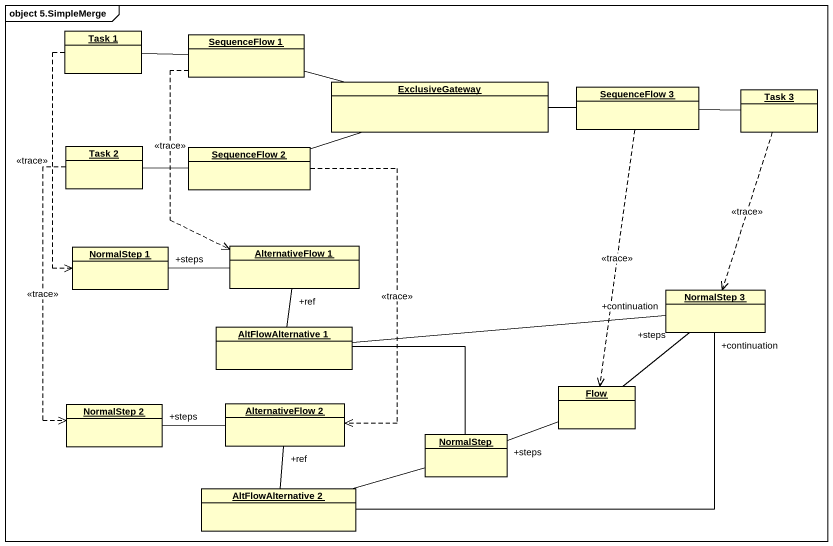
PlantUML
@startuml
mainframe object 5.SimpleMerge
hide circle
hide empty members
object "Task 1" as Task_1
object "SequenceFlow 1" as SequenceFlow_1
object ExclusiveGateway
object "SequenceFlow 3" as SequenceFlow_3
object "Task 3" as Task_3
object "Task 2" as Task_2
object "SequenceFlow 2" as SequenceFlow_2
object "NormalStep 1" as NormalStep_1
object "AlternativeFlow 1" as AlternativeFlow_1
object "NormalStep 3" as NormalStep_3
object "AltFlowAlternative 1" as AltFlowAlternative_1
object "NormalStep 2" as NormalStep_2
object "AlternativeFlow 2" as AlternativeFlow_2
object Flow
object NormalStep
object "AltFlowAlternative 2" as AltFlowAlternative_2
Task_1 -right- SequenceFlow_1
Task_1 ..> NormalStep_1 : <<trace>>
SequenceFlow_1 -right- ExclusiveGateway
SequenceFlow_1 ..> AlternativeFlow_1 : <<trace>>
ExclusiveGateway -right- SequenceFlow_3
SequenceFlow_3 -right- Task_3
SequenceFlow_3 ..> Flow : <<trace>>
Task_3 ..> NormalStep_3 : <<trace>>
Task_2 -right- SequenceFlow_2
Task_2 ..> NormalStep_2 : <<trace>>
SequenceFlow_2 -right- ExclusiveGateway
SequenceFlow_2 ..> AlternativeFlow_2 : <<trace>>
AlternativeFlow_1 -left- "+steps" NormalStep_1
AltFlowAlternative_1 -up- "+ref" AlternativeFlow_1
AltFlowAlternative_1 -right- "+continuation" NormalStep_3
AlternativeFlow_2 -left- "+steps" NormalStep_2
Flow -up- "+steps" NormalStep_3
Flow -left- "+steps" NormalStep
NormalStep -left- AltFlowAlternative_1
NormalStep -left- AltFlowAlternative_2
AltFlowAlternative_2 -right- "+continuation" NormalStep_3
AltFlowAlternative_2 -up- "+ref" AlternativeFlow_2
@enduml
